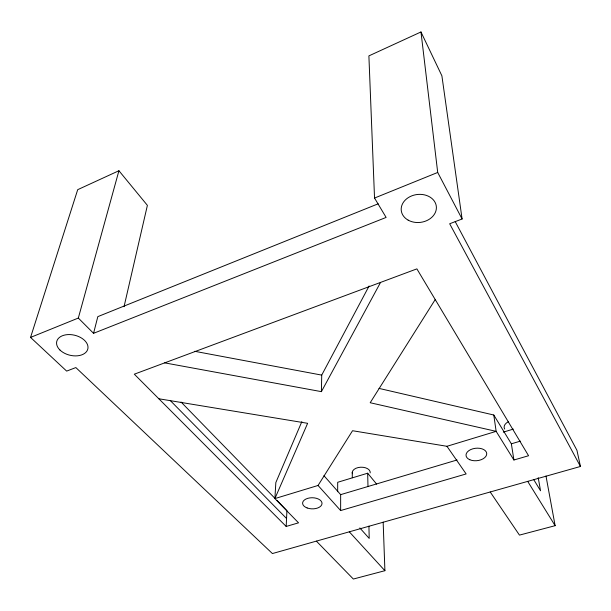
<?xml version="1.0" encoding="UTF-8"?>
<svg xmlns="http://www.w3.org/2000/svg" width="611" height="611" viewBox="0 0 611 611"><rect width="100%" height="100%" fill="white"/><g stroke="black" fill="none" stroke-linecap="round" stroke-linejoin="round"><path stroke-width="0.92" d="M301.834 421.674L275.836 482.568L274.897 498.584L318.048 485.47L352.547 430.724L446.962 446.297L466.14 473.945L340.64 510.552L340.655 494.643L323.952 475.694M337.662 491.695L337.692 482.285L367.669 473.204L376.636 484.126M164.687 362.865L321.401 391.643L321.722 375.108L369.105 285.979M158.829 398.769L307.631 423.316L274.897 498.584L298.542 522.833L286.177 526.445L286.926 510.643L276.936 500.394M124.033 306.73L147.388 205.357L118.931 170.729L77.704 189.67L30.55 337.417L66.66 371.106L75.848 367.57L272.422 553.551L580.45 466.468L576.952 450.322L455.21 221.594M118.931 170.729L78.33 318.056L93.559 333.323L97.821 316.635L378.178 203.807M321.401 391.643L380.546 282.419M435.215 299.558L370.19 402.733L496.147 431.351L513.912 460.007L528.568 455.737L416.878 268.878L134.313 374.184L286.177 526.445M580.45 466.468L449.673 223.771L462.092 218.99L441.89 75.81L420.971 31.963L368.891 55.891L374.535 198.048L386.121 217.424L93.559 333.323M30.55 337.417L78.33 318.056M374.535 198.048L437.705 172.455L420.971 31.963M446.962 446.297L496.147 431.351L493.78 415.006L378.996 388.39M503.311 432.137L513.332 429.098M340.655 494.643L457.051 459.984M493.78 415.006L511.361 443.815L520.381 441.127M383.158 522.115L384.907 570.697L353.349 579.037L316.376 541.125M545.982 475.984L555.124 525.681L519.457 535.114L490.205 491.977M194.71 351.302L321.722 375.108M170.324 400.587L286.551 518.487M181.055 402.03L274.942 498.347M349.301 531.814L384.907 570.697M318.048 485.47L340.64 510.552M359.833 527.942L369.212 538.413L368.922 526.124M527.698 481.384L555.124 525.681M533.747 479.627L540.536 490.763L538.222 477.68M437.705 172.455L462.092 218.99M511.361 443.815L513.912 460.007M367.669 473.204L367.982 486.44M352.249 472.341L352.303 477.726M504.678 429.037A9.639 5.934 -7.8 0 1 508.237 421.811M352.41 473.739A9.005 5.377 -1 0 1 360.658 467.216A9.005 5.377 -1 0 1 370.213 472.876M307.15 507.962A9.715 5.56 0.9 0 0 322.02 503.617A9.715 5.56 0.9 0 0 307.776 498.339A9.715 5.56 0.9 0 0 307.15 507.962M469.806 459.739A10.387 6.247 -5.8 0 0 486.593 454.836A10.387 6.247 -5.8 0 0 472.738 448.833A10.387 6.247 -5.8 0 0 469.806 459.739M59.909 349.981A15.985 10.28 13.5 0 0 86.884 351.126A15.985 10.28 13.5 0 0 70.059 334.584A15.985 10.28 13.5 0 0 59.909 349.981M408.148 220.136A17.658 14.03 -7.1 0 0 436.262 209.397A17.658 14.03 -7.1 0 0 411.959 195.787A17.658 14.03 -7.1 0 0 408.148 220.136"/></g></svg>
